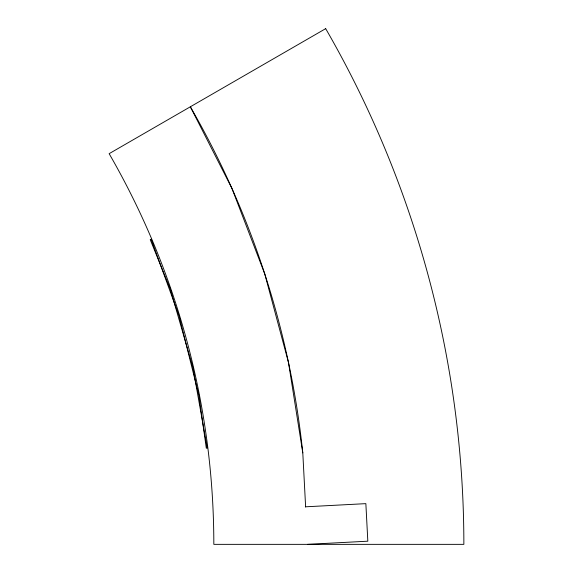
<?xml version="1.0" encoding="UTF-8"?>
<svg xmlns="http://www.w3.org/2000/svg" width="573" height="573" viewBox="0 0 573 573"><rect width="100%" height="100%" fill="white"/><g stroke="black" fill="none" stroke-linecap="round" stroke-linejoin="round"><path stroke-width="0.86" d="M305.617 506.804L365.861 503.646L367.823 541.191L307.586 544.35M302.795 452.878L288.463 362.401L264.755 273.923L231.929 188.402L190.343 106.786A875.129 875.129 0 0 1 302.795 452.878L305.631 507.048M325.679 28.65L109.142 153.671A781.364 781.364 0 0 1 213.822 544.35L463.858 544.35A1031.4 1031.4 0 0 0 325.679 28.65M151.157 239.278L150.233 239.672L170.288 289.107L192.929 367.63L207.233 448.093L206.309 448.208L198.881 395.37L179.113 316.074L151.157 239.278"/></g></svg>
